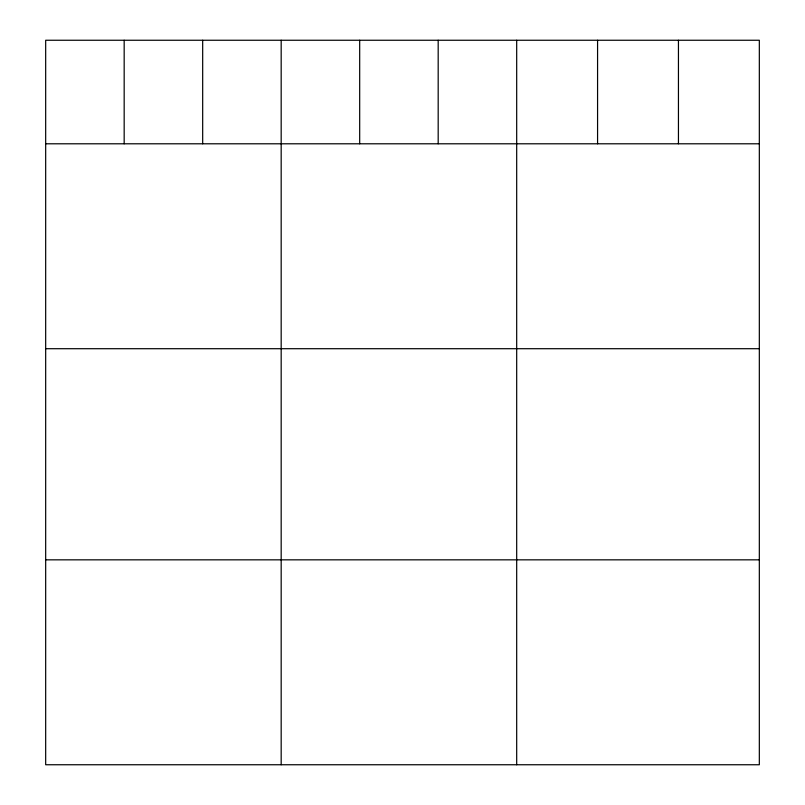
<?xml version="1.0" encoding="UTF-8"?>
<svg xmlns="http://www.w3.org/2000/svg" width="805" height="805" viewBox="0 0 805 805"><rect width="100%" height="100%" fill="white"/><g stroke="black" fill="none" stroke-linecap="round" stroke-linejoin="round"><path stroke-width="1.21" d="M759.326 143.793L759.326 764.75L45.674 764.75L45.674 40.25L759.326 40.25L759.326 143.793L45.674 143.793M45.674 348.706L759.326 348.706M45.674 559.837L759.326 559.837M678.444 40.25L678.444 143.793M597.572 40.25L597.572 143.793M516.689 40.25L516.689 764.75M438.182 40.25L438.182 143.793M359.684 40.25L359.684 143.793M281.176 40.25L281.176 764.75M202.679 40.25L202.679 143.793M124.171 40.25L124.171 143.793"/></g></svg>
